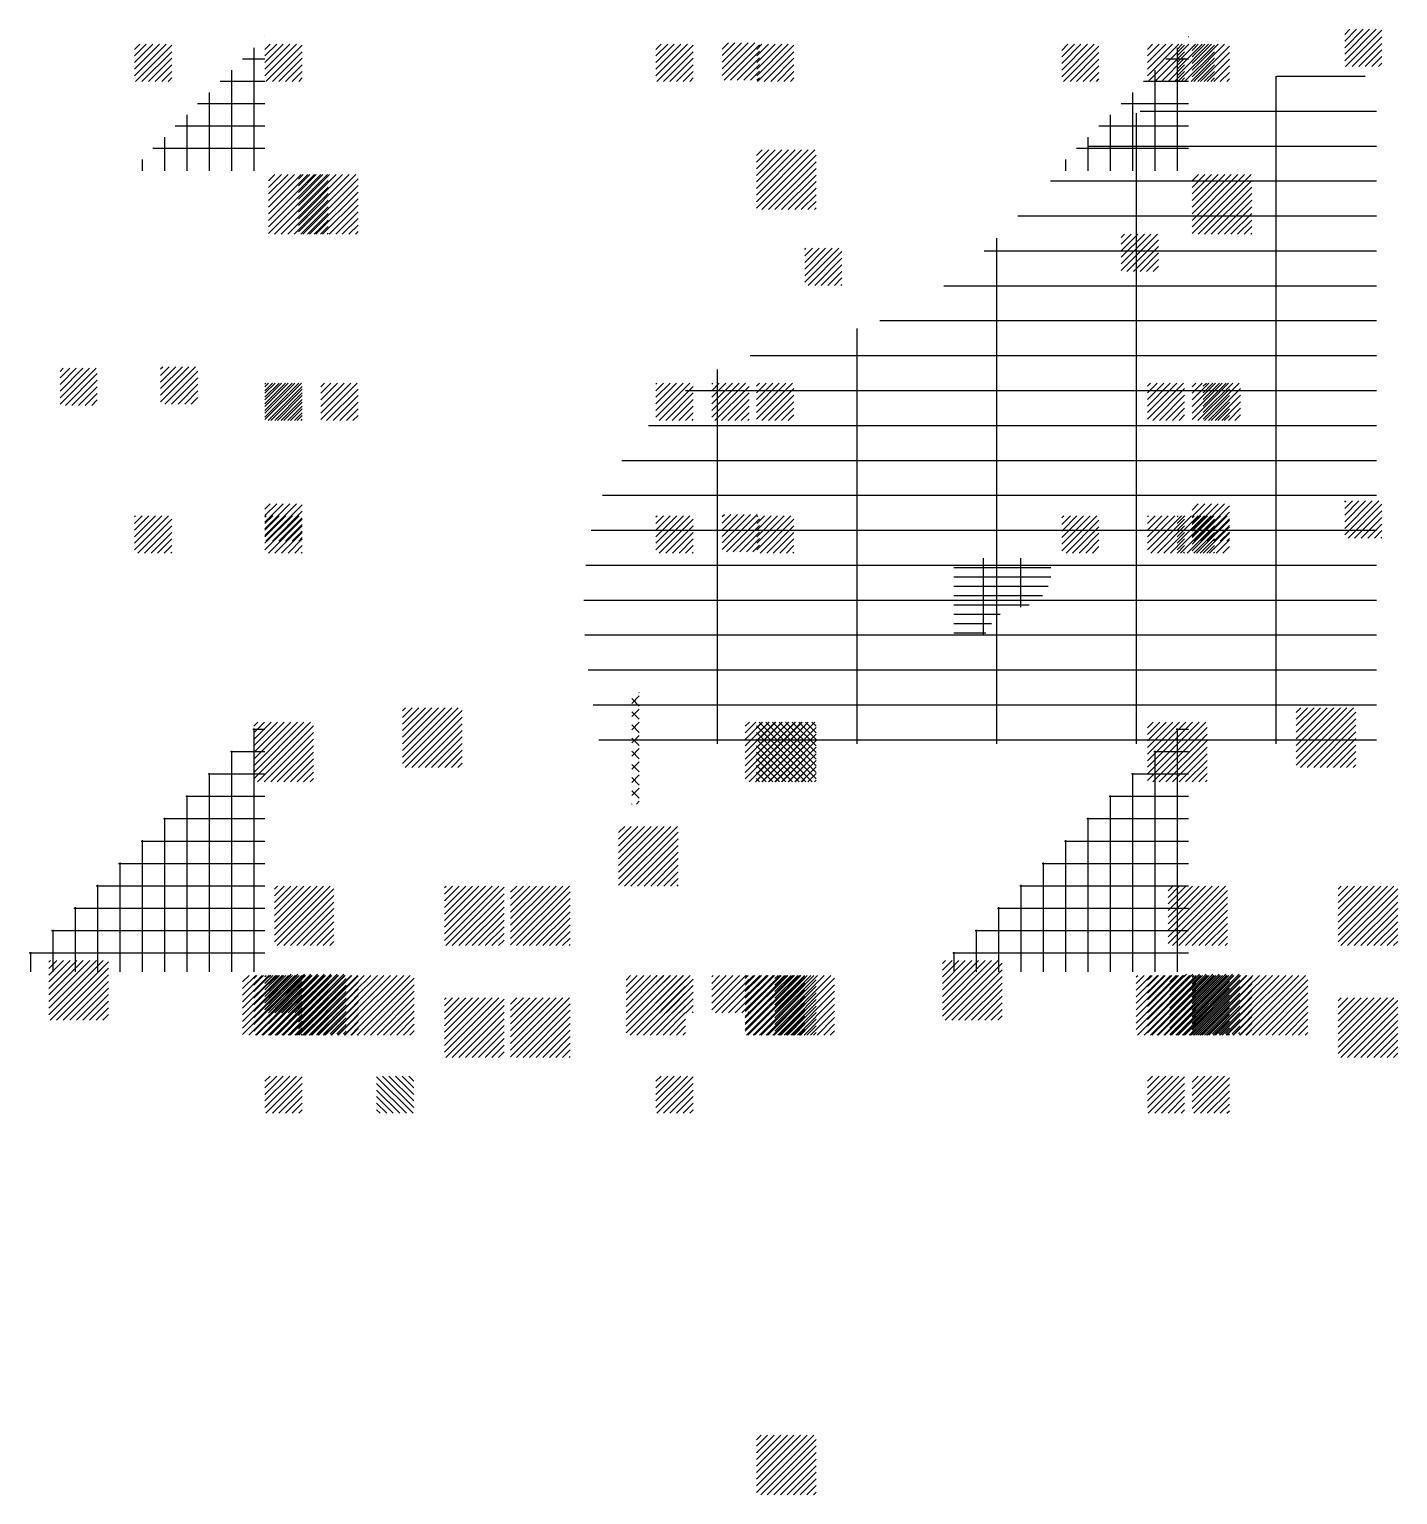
# Paper-space layout 'Layout1' of a CAD drawing. Extents: x -51516 to 7058931, y -29255 to 5150000.
# Drawn here: x 22794 to 31981, y 32715 to 42550 of the extents above; entities that cross this region are included whole.
import ezdxf

# ---------------------------------------------------------------- set-up
doc = ezdxf.new("R2010")
doc.units = 0
doc.header["$LTSCALE"] = 1000
doc.layers.get('0').update_dxf_attribs({"linetype": 'CONTINUOUS'})
doc.layers.add('COL', color=3, linetype='CONTINUOUS')
doc.layers.add('DM', color=2, linetype='CONTINUOUS')

# ---------------------------------------------------------------- blocks, each defined once
blk = doc.blocks.new('*X')
at = {"color": 0}
for p, q in [((70500, 51496.5), (70503.5, 51500)), ((70550, 51425.9), (70500, 51475.9)), ((70500, 51408.1), (70550, 51458.1)), ((70550, 51337.5), (70500, 51387.5)), ((70500, 51319.7), (70550, 51369.7)), ((70550, 51249.1), (70500, 51299.1)), ((70500, 51231.3), (70550, 51281.3)), ((70550, 51160.8), (70500, 51210.8)), ((70500, 51143), (70550, 51193)), ((70550, 51072.4), (70500, 51122.4)), ((70500, 51054.6), (70550, 51104.6)), ((70550, 50984), (70500, 51034)), ((70500, 50966.2), (70550, 51016.2)), ((70550, 50895.6), (70500, 50945.6)), ((70500, 50877.8), (70550, 50927.8)), ((70550, 50807.2), (70500, 50857.2)), ((70500, 50789.4), (70550, 50839.4)), ((70518.8, 50750), (70500, 50768.8)), ((70549, 50750), (70550, 50751)), ((8800, 49812.2), (9187.8, 50200)), ((8800, 49856.4), (9143.6, 50200)), ((8800, 49900.6), (9099.4, 50200)), ((8800, 49944.8), (9055.2, 50200)), ((8800, 49989), (9011, 50200)), ((8800, 50033.2), (8966.8, 50200)), ((8800, 50077.4), (8922.6, 50200)), ((8800, 50121.6), (8878.4, 50200)), ((8800, 50165.7), (8834.3, 50200)), ((8832, 49800), (9200, 50168)), ((14800, 49801.8), (15198.2, 50200)), ((14800, 49846), (15154, 50200)), ((14800, 49890.2), (15109.8, 50200)), ((14800, 49934.4), (15065.6, 50200)), ((14800, 49978.6), (15021.4, 50200)), ((14800, 50022.8), (14977.2, 50200)), ((14800, 50067), (14933, 50200)), ((14800, 50111.1), (14888.9, 50200)), ((14800, 50155.3), (14844.7, 50200)), ((14800, 50199.5), (14800.5, 50200)), ((20800, 49835.6), (21164.4, 50200)), ((20800, 49879.8), (21120.2, 50200)), ((20800, 49924), (21076, 50200)), ((20800, 49968.2), (21031.8, 50200)), ((20800, 50012.3), (20987.7, 50200)), ((20800, 50056.5), (20943.5, 50200)), ((20800, 50100.7), (20899.3, 50200)), ((20800, 50144.9), (20855.1, 50200)), ((20800, 50189.1), (20810.9, 50200)), ((20808.6, 49800), (21200, 50191.4)), ((26800, 49825.2), (27174.8, 50200)), ((26800, 49869.4), (27130.6, 50200)), ((26800, 49913.6), (27086.4, 50200)), ((26800, 49957.7), (27042.3, 50200)), ((26800, 50001.9), (26998.1, 50200)), ((26800, 50046.1), (26953.9, 50200)), ((26800, 50090.3), (26909.7, 50200)), ((26800, 50134.5), (26865.5, 50200)), ((26800, 50178.7), (26821.3, 50200)), ((26819, 49800), (27200, 50181)), ((32800, 49814.8), (33185.2, 50200)), ((32800, 49859), (33141, 50200)), ((32800, 49903.1), (33096.9, 50200)), ((32800, 49947.3), (33052.7, 50200)), ((32800, 49991.5), (33008.5, 50200)), ((32800, 50035.7), (32964.3, 50200)), ((32800, 50079.9), (32920.1, 50200)), ((32800, 50124.1), (32875.9, 50200)), ((32800, 50168.3), (32831.7, 50200)), ((32829.4, 49800), (33200, 50170.6)), ((38800, 49804.3), (39195.7, 50200)), ((38800, 49848.5), (39151.5, 50200)), ((38800, 49892.7), (39107.3, 50200)), ((38800, 49936.9), (39063.1, 50200)), ((38800, 49981.1), (39018.9, 50200)), ((38800, 50025.3), (38974.7, 50200)), ((38800, 50069.5), (38930.5, 50200)), ((38800, 50113.7), (38886.3, 50200)), ((38800, 50157.9), (38842.1, 50200)), ((38839.8, 49800), (39200, 50160.2)), ((8876.2, 49800), (9200, 50123.8)), ((14842.4, 49800), (15200, 50157.6)), ((14886.6, 49800), (15200, 50113.4)), ((20852.8, 49800), (21200, 50147.2)), ((20897, 49800), (21200, 50103)), ((26863.2, 49800), (27200, 50136.8)), ((32873.6, 49800), (33200, 50126.4)), ((38884, 49800), (39200, 50116)), ((8920.4, 49800), (9200, 50079.6)), ((8964.6, 49800), (9200, 50035.4)), ((14930.8, 49800), (15200, 50069.2)), ((20941.2, 49800), (21200, 50058.8)), ((26907.4, 49800), (27200, 50092.6)), ((26951.6, 49800), (27200, 50048.4)), ((32917.8, 49800), (33200, 50082.2)), ((32962, 49800), (33200, 50038)), ((38928.2, 49800), (39200, 50071.8)), ((38972.4, 49800), (39200, 50027.6)), ((9008.8, 49800), (9200, 49991.2)), ((14975, 49800), (15200, 50025)), ((15019.2, 49800), (15200, 49980.8)), ((20985.4, 49800), (21200, 50014.6)), ((21029.6, 49800), (21200, 49970.4)), ((26995.8, 49800), (27200, 50004.2)), ((33006.2, 49800), (33200, 49993.8)), ((39016.6, 49800), (39200, 49983.4)), ((9053, 49800), (9200, 49947)), ((9097.2, 49800), (9200, 49902.8)), ((15063.4, 49800), (15200, 49936.6)), ((21073.8, 49800), (21200, 49926.2)), ((27040, 49800), (27200, 49960)), ((27084.2, 49800), (27200, 49915.8)), ((33050.4, 49800), (33200, 49949.6)), ((33094.6, 49800), (33200, 49905.4)), ((39060.8, 49800), (39200, 49939.2)), ((9141.4, 49800), (9200, 49858.6)), ((15107.6, 49800), (15200, 49892.4)), ((15151.8, 49800), (15200, 49848.2)), ((21118, 49800), (21200, 49882)), ((21162.2, 49800), (21200, 49837.8)), ((27128.4, 49800), (27200, 49871.6)), ((33138.8, 49800), (33200, 49861.2)), ((39105, 49800), (39200, 49895)), ((39149.2, 49800), (39200, 49850.8)), ((9185.6, 49800), (9200, 49814.4)), ((9300, 48142.9), (9300, 49775)), ((9450, 48292.9), (9450, 49775)), ((9600, 48442.9), (9600, 49775)), ((9750, 48592.9), (9750, 49775)), ((9900, 48742.9), (9900, 49775)), ((10050, 48892.9), (10050, 49775)), ((10200, 49042.9), (10200, 49775)), ((10350, 49192.9), (10350, 49775)), ((10500, 49342.9), (10500, 49775)), ((10650, 49492.9), (10650, 49775)), ((10800, 49642.9), (10800, 49775)), ((15196, 49800), (15200, 49804)), ((27172.6, 49800), (27200, 49827.4)), ((33183, 49800), (33200, 49817)), ((39193.4, 49800), (39200, 49806.6)), ((9225, 49650), (10807.1, 49650)), ((9225, 49500), (10657.1, 49500)), ((9225, 49350), (10507.1, 49350)), ((9225, 49200), (10357.1, 49200)), ((9225, 49050), (10207.1, 49050)), ((9225, 48900), (10057.1, 48900)), ((9225, 48750), (9907.1, 48750)), ((9225, 48600), (9757.1, 48600)), ((9225, 48450), (9607.1, 48450)), ((9225, 48300), (9457.1, 48300)), ((9225, 48150), (9307.1, 48150)), ((8800, 44464.7), (9160.3, 44825)), ((8800, 44508.9), (9116.1, 44825)), ((8800, 44553.1), (9071.9, 44825)), ((8800, 44597.3), (9027.7, 44825)), ((8800, 44641.5), (8983.5, 44825)), ((8800, 44685.7), (8939.3, 44825)), ((8800, 44729.9), (8895.1, 44825)), ((8800, 44774.1), (8850.9, 44825)), ((8800, 44818.3), (8806.7, 44825)), ((8804.5, 44425), (9200, 44820.5)), ((14800, 44454.3), (15170.7, 44825)), ((14800, 44498.5), (15126.5, 44825)), ((14800, 44542.7), (15082.3, 44825)), ((14800, 44586.9), (15038.1, 44825)), ((14800, 44631.1), (14993.9, 44825)), ((14800, 44675.3), (14949.7, 44825)), ((14800, 44719.5), (14905.5, 44825)), ((14800, 44763.6), (14861.4, 44825)), ((14800, 44807.8), (14817.2, 44825)), ((14814.9, 44425), (15200, 44810.1)), ((20800, 44443.9), (21181.1, 44825)), ((20800, 44488.1), (21136.9, 44825)), ((20800, 44532.3), (21092.7, 44825)), ((20800, 44576.5), (21048.5, 44825)), ((20800, 44620.7), (21004.3, 44825)), ((20800, 44664.9), (20960.1, 44825)), ((20800, 44709), (20916, 44825)), ((20800, 44753.2), (20871.8, 44825)), ((20800, 44797.4), (20827.6, 44825)), ((20825.3, 44425), (21200, 44799.7)), ((26800, 44433.5), (27191.5, 44825)), ((26800, 44477.7), (27147.3, 44825)), ((26800, 44521.9), (27103.1, 44825)), ((26800, 44566.1), (27058.9, 44825)), ((26800, 44610.3), (27014.7, 44825)), ((26800, 44654.4), (26970.6, 44825)), ((26800, 44698.6), (26926.4, 44825)), ((26800, 44742.8), (26882.2, 44825)), ((26800, 44787), (26838, 44825)), ((26835.7, 44425), (27200, 44789.3)), ((8848.7, 44425), (9200, 44776.3)), ((8892.9, 44425), (9200, 44732.1)), ((14859.1, 44425), (15200, 44765.9)), ((14903.3, 44425), (15200, 44721.7)), ((20869.5, 44425), (21200, 44755.5)), ((26879.9, 44425), (27200, 44745.1)), ((8937.1, 44425), (9200, 44687.9)), ((14947.5, 44425), (15200, 44677.5)), ((20913.7, 44425), (21200, 44711.3)), ((20957.9, 44425), (21200, 44667.1)), ((26924.1, 44425), (27200, 44700.9)), ((26968.3, 44425), (27200, 44656.7)), ((8981.3, 44425), (9200, 44643.7)), ((9025.5, 44425), (9200, 44599.5)), ((14991.7, 44425), (15200, 44633.3)), ((15035.9, 44425), (15200, 44589.1)), ((21002.1, 44425), (21200, 44622.9)), ((27012.5, 44425), (27200, 44612.5)), ((9069.7, 44425), (9200, 44555.3)), ((15080.1, 44425), (15200, 44544.9)), ((21046.3, 44425), (21200, 44578.7)), ((21090.5, 44425), (21200, 44534.5)), ((27056.7, 44425), (27200, 44568.3)), ((27100.9, 44425), (27200, 44524.1)), ((9113.9, 44425), (9200, 44511.1)), ((9158, 44425), (9200, 44467)), ((15124.3, 44425), (15200, 44500.7)), ((15168.5, 44425), (15200, 44456.5)), ((21134.7, 44425), (21200, 44490.3)), ((27145.1, 44425), (27200, 44479.9)), ((9300, 43573.3), (9300, 44400)), ((9450, 43723.3), (9450, 44400)), ((9600, 43873.3), (9600, 44400)), ((9750, 44023.3), (9750, 44400)), ((9900, 44173.3), (9900, 44400)), ((10050, 44323.3), (10050, 44400)), ((21178.9, 44425), (21200, 44446.1)), ((27189.3, 44425), (27200, 44435.7)), ((9225, 44250), (9976.7, 44250)), ((9225, 44100), (9826.7, 44100)), ((9225, 43950), (9676.7, 43950)), ((9225, 43800), (9526.7, 43800)), ((9225, 43650), (9376.7, 43650)), ((9225, 43500), (9226.7, 43500)), ((23500, 42238.3), (23711.7, 42450)), ((23500, 42282.5), (23667.5, 42450)), ((23500, 42326.7), (23623.3, 42450)), ((23500, 42370.9), (23579.1, 42450)), ((23500, 42415.1), (23534.9, 42450)), ((23505.9, 42200), (23750, 42444.1)), ((29725, 42232), (29943, 42450)), ((29725, 42276.1), (29898.9, 42450)), ((29725, 42320.3), (29854.7, 42450)), ((29725, 42364.5), (29810.5, 42450)), ((29725, 42408.7), (29766.3, 42450)), ((29737.2, 42200), (29975, 42437.8)), ((23550.1, 42200), (23750, 42399.9)), ((29781.4, 42200), (29975, 42393.6)), ((23594.3, 42200), (23750, 42355.7)), ((23638.4, 42200), (23750, 42311.6)), ((29825.6, 42200), (29975, 42349.4)), ((29869.8, 42200), (29975, 42305.2)), ((23682.6, 42200), (23750, 42267.4)), ((29914, 42200), (29975, 42261)), ((23726.8, 42200), (23750, 42223.2)), ((29958.2, 42200), (29975, 42216.8)), ((8950, 39930.1), (9194.9, 40175)), ((8950, 39974.3), (9150.7, 40175)), ((8950, 40018.5), (9106.5, 40175)), ((8950, 40062.7), (9062.3, 40175)), ((8950, 40106.9), (9018.1, 40175)), ((8950, 40151.1), (8973.9, 40175)), ((8989.1, 39925), (9200, 40135.9)), ((11575, 39947.7), (11802.3, 40175)), ((11575, 39991.9), (11758.1, 40175)), ((11575, 40036), (11714, 40175)), ((11575, 40080.2), (11669.8, 40175)), ((11575, 40124.4), (11625.6, 40175)), ((11575, 40168.6), (11581.4, 40175)), ((11596.5, 39925), (11825, 40153.5)), ((14875, 39933.1), (15116.9, 40175)), ((14875, 39977.3), (15072.7, 40175)), ((14875, 40021.5), (15028.5, 40175)), ((14875, 40065.7), (14984.3, 40175)), ((14875, 40109.9), (14940.1, 40175)), ((14875, 40154.1), (14895.9, 40175)), ((14911.1, 39925), (15125, 40138.9)), ((36175, 39931.5), (36418.5, 40175)), ((36175, 39975.7), (36374.3, 40175)), ((36175, 40019.9), (36330.1, 40175)), ((36175, 40064.1), (36285.9, 40175)), ((36175, 40108.3), (36241.7, 40175)), ((36175, 40152.5), (36197.5, 40175)), ((36212.7, 39925), (36425, 40137.3)), ((9033.3, 39925), (9200, 40091.7)), ((11640.7, 39925), (11825, 40109.3)), ((11684.9, 39925), (11825, 40065.1)), ((14955.3, 39925), (15125, 40094.7)), ((36256.9, 39925), (36425, 40093.1)), ((9077.5, 39925), (9200, 40047.5)), ((9121.7, 39925), (9200, 40003.3)), ((11729.1, 39925), (11825, 40020.9)), ((14999.5, 39925), (15125, 40050.5)), ((15043.7, 39925), (15125, 40006.3)), ((36301.1, 39925), (36425, 40048.9)), ((36345.3, 39925), (36425, 40004.7)), ((9165.9, 39925), (9200, 39959.1)), ((11773.3, 39925), (11825, 39976.7)), ((11817.5, 39925), (11825, 39932.5)), ((15087.9, 39925), (15125, 39962.1)), ((36389.5, 39925), (36425, 39960.5)), ((23500, 39056.3), (23728.7, 39285)), ((23500, 39100.5), (23684.5, 39285)), ((23500, 39144.7), (23640.3, 39285)), ((23500, 39188.9), (23596.1, 39285)), ((23500, 39233.1), (23551.9, 39285)), ((23500, 39277.3), (23507.7, 39285)), ((29725, 39050), (29960, 39285)), ((29725, 39094.2), (29915.8, 39285)), ((29725, 39138.4), (29871.6, 39285)), ((29725, 39182.6), (29827.4, 39285)), ((29725, 39226.7), (29783.3, 39285)), ((29725, 39270.9), (29739.1, 39285)), ((23522.8, 39035), (23750, 39262.2)), ((23567, 39035), (23750, 39218)), ((29754.2, 39035), (29975, 39255.8)), ((29798.4, 39035), (29975, 39211.6)), ((23611.2, 39035), (23750, 39173.8)), ((29842.6, 39035), (29975, 39167.4)), ((23655.4, 39035), (23750, 39129.6)), ((23699.6, 39035), (23750, 39085.4)), ((29886.8, 39035), (29975, 39123.2)), ((29931, 39035), (29975, 39079)), ((23743.8, 39035), (23750, 39041.2)), ((35250, 37483.5), (35250, 38000)), ((35500, 37672.2), (35500, 38000)), ((35050, 37937.5), (35702.2, 37937.5)), ((35050, 37875), (35702.3, 37875)), ((35050, 37812.5), (35685, 37812.5)), ((35050, 37750), (35645.4, 37750)), ((35050, 37687.5), (35557.4, 37687.5)), ((35050, 37625), (35362.3, 37625)), ((35050, 37562.5), (35304.6, 37562.5)), ((35050, 37500), (35266.5, 37500)), ((8800, 35802.6), (9197.4, 36200)), ((8800, 35846.8), (9153.2, 36200)), ((8800, 35891), (9109, 36200)), ((8800, 35935.2), (9064.8, 36200)), ((8800, 35979.4), (9020.6, 36200)), ((8800, 36023.6), (8976.4, 36200)), ((8800, 36067.8), (8932.2, 36200)), ((8800, 36112), (8888, 36200)), ((8800, 36156.2), (8843.8, 36200)), ((11575, 35970.2), (11804.8, 36200)), ((11575, 36014.4), (11760.6, 36200)), ((11575, 36058.6), (11716.4, 36200)), ((11575, 36102.8), (11672.2, 36200)), ((11575, 36147), (11628, 36200)), ((11575, 36191.2), (11583.8, 36200)), ((14800, 35836.4), (15163.6, 36200)), ((14800, 35880.6), (15119.4, 36200)), ((14800, 35924.8), (15075.2, 36200)), ((14800, 35969), (15031, 36200)), ((14800, 36013.2), (14986.8, 36200)), ((14800, 36057.4), (14942.6, 36200)), ((14800, 36101.6), (14898.4, 36200)), ((14800, 36145.8), (14854.2, 36200)), ((14800, 36190), (14810, 36200)), ((20800, 35826), (21174, 36200)), ((20800, 35870.2), (21129.8, 36200)), ((20800, 35914.4), (21085.6, 36200)), ((20800, 35958.6), (21041.4, 36200)), ((20800, 36002.8), (20997.2, 36200)), ((20800, 36047), (20953, 36200)), ((20800, 36091.2), (20908.8, 36200)), ((20800, 36135.4), (20864.6, 36200)), ((20800, 36179.6), (20820.4, 36200)), ((26800, 35815.6), (27184.4, 36200)), ((26800, 35859.8), (27140.2, 36200)), ((26800, 35904), (27096, 36200)), ((26800, 35948.2), (27051.8, 36200)), ((26800, 35992.4), (27007.6, 36200)), ((26800, 36036.6), (26963.4, 36200)), ((26800, 36080.8), (26919.2, 36200)), ((26800, 36125), (26875, 36200)), ((26800, 36169.2), (26830.8, 36200)), ((32800, 35805.2), (33194.8, 36200)), ((32800, 35849.4), (33150.6, 36200)), ((32800, 35893.6), (33106.4, 36200)), ((32800, 35937.8), (33062.2, 36200)), ((32800, 35982), (33018, 36200)), ((32800, 36026.2), (32973.8, 36200)), ((32800, 36070.4), (32929.6, 36200)), ((32800, 36114.6), (32885.4, 36200)), ((32800, 36158.8), (32841.2, 36200)), ((8841.6, 35800), (9200, 36158.4)), ((11599, 35950), (11825, 36176)), ((11643.2, 35950), (11825, 36131.8)), ((14807.8, 35800), (15200, 36192.2)), ((14852, 35800), (15200, 36148)), ((20818.2, 35800), (21200, 36181.8)), ((20862.4, 35800), (21200, 36137.6)), ((26828.6, 35800), (27200, 36171.4)), ((32839, 35800), (33200, 36161)), ((8885.7, 35800), (9200, 36114.3)), ((8929.9, 35800), (9200, 36070.1)), ((11687.4, 35950), (11825, 36087.6)), ((14896.2, 35800), (15200, 36103.8)), ((20906.6, 35800), (21200, 36093.4)), ((26872.8, 35800), (27200, 36127.2)), ((26917, 35800), (27200, 36083)), ((32883.2, 35800), (33200, 36116.8)), ((32927.4, 35800), (33200, 36072.6)), ((8974.1, 35800), (9200, 36025.9)), ((11731.6, 35950), (11825, 36043.4)), ((11775.8, 35950), (11825, 35999.2)), ((14940.3, 35800), (15200, 36059.7)), ((14984.5, 35800), (15200, 36015.5)), ((20950.8, 35800), (21200, 36049.2)), ((20995, 35800), (21200, 36005)), ((26961.2, 35800), (27200, 36038.8)), ((32971.6, 35800), (33200, 36028.4)), ((9018.3, 35800), (9200, 35981.7)), ((9062.5, 35800), (9200, 35937.5)), ((11820, 35950), (11825, 35955)), ((15028.7, 35800), (15200, 35971.3)), ((21039.1, 35800), (21200, 35960.9)), ((27005.4, 35800), (27200, 35994.6)), ((27049.6, 35800), (27200, 35950.4)), ((33015.8, 35800), (33200, 35984.2)), ((33060, 35800), (33200, 35940)), ((9106.7, 35800), (9200, 35893.3)), ((15072.9, 35800), (15200, 35927.1)), ((15117.1, 35800), (15200, 35882.9)), ((21083.3, 35800), (21200, 35916.7)), ((21127.5, 35800), (21200, 35872.5)), ((27093.7, 35800), (27200, 35906.3)), ((33104.2, 35800), (33200, 35895.8)), ((9150.9, 35800), (9200, 35849.1)), ((9195.1, 35800), (9200, 35804.9)), ((15161.3, 35800), (15200, 35838.7)), ((21171.7, 35800), (21200, 35828.3)), ((27137.9, 35800), (27200, 35862.1)), ((27182.1, 35800), (27200, 35817.9)), ((33148.3, 35800), (33200, 35851.7)), ((33192.5, 35800), (33200, 35807.5)), ((21250, 13150), (21250, 15937.3)), ((21253.6, 15937.5), (21500, 15937.5)), ((21500, 15937.5), (21648.4, 15937.5)), ((20625, 13150), (20625, 15772.2)), ((20641.4, 15781.2), (21500, 15781.2)), ((21500, 15781.2), (21700, 15781.2)), ((20409, 15625), (21500, 15625)), ((21500, 15625), (21700, 15625)), ((20240.6, 15468.8), (21500, 15468.8)), ((21500, 15468.8), (21700, 15468.8)), ((20093.4, 15312.5), (21500, 15312.5)), ((21500, 15312.5), (21700, 15312.5)), ((20000, 13150), (20000, 15213.1)), ((19943.9, 15156.2), (21500, 15156.2)), ((21500, 15156.2), (21700, 15156.2)), ((19763, 15000), (21500, 15000)), ((21500, 15000), (21700, 15000)), ((19476.3, 14843.8), (21500, 14843.8)), ((21500, 14843.8), (21700, 14843.8)), ((19375, 13150), (19375, 14808.3)), ((18896.3, 14687.5), (21500, 14687.5)), ((21500, 14687.5), (21700, 14687.5)), ((18750, 13150), (18750, 14624.7)), ((18606.6, 14531.2), (21500, 14531.2)), ((21500, 14531.2), (21700, 14531.2)), ((18441, 14375), (21500, 14375)), ((21500, 14375), (21700, 14375)), ((18321.7, 14218.8), (21500, 14218.8)), ((21500, 14218.8), (21700, 14218.8)), ((18234.4, 14062.5), (21500, 14062.5)), ((21500, 14062.5), (21700, 14062.5)), ((18184.7, 13906.2), (21500, 13906.2)), ((21500, 13906.2), (21700, 13906.2)), ((18159.8, 13750), (21500, 13750)), ((21500, 13750), (21700, 13750)), ((18152.2, 13593.8), (21500, 13593.8)), ((21500, 13593.8), (21700, 13593.8)), ((18156.3, 13437.5), (21500, 13437.5)), ((21500, 13437.5), (21700, 13437.5)), ((18171.5, 13281.2), (21500, 13281.2)), ((21500, 13281.2), (21700, 13281.2)), ((18193.5, 13125), (21700, 13125)), ((18750, 12950), (18750, 13150)), ((19375, 12950), (19375, 13150)), ((20000, 12950), (20000, 13150)), ((20625, 12950), (20625, 13150)), ((21250, 12950), (21250, 13150)), ((18219.2, 12968.8), (21700, 12968.8))]:
    blk.add_line(p, q, dxfattribs=at)

psp = doc.layouts.get("Layout1")

# ---------------------------------------------------------------- block references
at = {"color": 0}
for p in [(4500, 1795.8), (-6050, 1000), (8125, 100), (0, 0), (875.7, 0), (-12775.2, -13400), (-2361, -13400), (4781, -13400), (-12775.2, -14150), (4781, -14150)]:
    psp.add_blockref('*X', p, dxfattribs=at)
at = {"color": 0, "xscale": -1}
psp.add_blockref('*X', (97389, -13400), dxfattribs=at)
at = {"layer": 'COL', "color": 0, "rotation": 180}
for p in [(33600.7, 86000), (39800.7, 86000)]:
    psp.add_blockref('*X', p, dxfattribs=at)
at = {"layer": 'COL', "color": 0}
for p in [(-2279, 8.6), (875.7, 0), (875.7, 0), (875.7, 0), (875.7, 0), (875.7, 0), (875.7, 0), (875.7, 0), (875.7, 0), (875.7, 0), (875.7, 0), (875.7, 0), (875.7, 0), (875.7, 0), (875.7, 0), (875.7, 0), (875.7, 0), (875.7, 0), (875.7, 0), (875.7, 0), (875.7, 0), (875.7, 0), (875.7, 0), (875.7, 0), (875.7, 0), (875.7, 0), (875.7, 0), (875.7, 0), (875.7, 0), (875.7, 0), (3500.7, 0), (4177.7, 0), (6800.7, 0), (6800.7, 0), (12800.7, 0), (15425.7, 0), (15800.7, 0), (21650.7, 0), (875.7, -3085), (875.7, -6925), (3500.7, -6925), (6800.7, -6925)]:
    psp.add_blockref('*X', p, dxfattribs=at)
at = {"layer": 'COL', "color": 0, "xscale": -1}
psp.add_blockref('*X', (48875.7, -6925), dxfattribs=at)
at = {"layer": 'DM', "color": 0, "xscale": 1.5, "yscale": 1.5, "zscale": 1.5}
psp.add_blockref('*X', (-710.5, 18328.9), dxfattribs=at)
at = {"layer": 'DM', "color": 0}
psp.add_blockref('*X', (7000, 0), dxfattribs=at)

doc.saveas('drawing.dxf')
